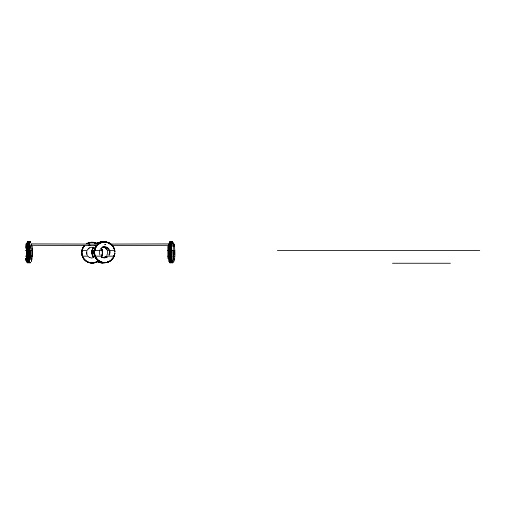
<?xml version="1.0" encoding="UTF-8"?>
<svg xmlns="http://www.w3.org/2000/svg" width="505" height="505" viewBox="0 0 505 505"><rect width="100%" height="100%" fill="white"/><g stroke="black" fill="none" stroke-linecap="round" stroke-linejoin="round"><path stroke-width="0.76" d="M94.77 242.735L94.732 242.728A10.277 10.27 0 0 1 97.225 243.757A10.277 10.27 0 0 0 94.763 242.741L95.174 242.57L94.391 242.476M102.143 242.11L102.464 242.116M94.561 242.665L94.965 242.684M173.6 244.483L173.846 244.376M174.509 254.552L174.484 250.234M173.827 244.483L173.846 244.767M173.846 244.71L173.903 244.395M172.963 255.214L173.43 245.569M30.578 255.221L31.146 245.6M32.067 255.909L32.08 248.239M98.507 244.654L98.709 244.193M25.389 248.22L26.008 243.883M30.552 248.252L30.704 246.522L30.565 246.913M167.868 246.188L167.912 258.453M173 246.49L173.133 245.512M86.759 251.231L86.803 254.097L87.352 255.423M99.485 250.909L99.472 253.756L100.009 255.082M174.086 259.961L174.269 258.573M30.849 245.544L30.54 247.04M31.651 259.98L31.853 258.592M174.029 244.395L174.01 244.66M105.166 244.635L105.008 244.483M168.43 243.991L168.405 244.407M106.883 255.164L107.426 253.832L107.426 250.985M108.846 255.057L109.585 252.304L109.408 250.878M109.351 255.094L110.09 252.342L109.907 250.916M173.657 262.007C175.626 256.565 174.818 250.43 174.307 244.761M173.701 261.192L173.871 260.832M31.253 261.211L31.43 260.851M31.518 261.337L32.434 254.57L32.213 246.188M31.07 244.818L31.297 243.909M94.22 245.26L95.237 245.607L95.83 245.127M172.906 245.954L173.43 245.203M100.028 249.577L100.899 248.441M87.308 249.899L89.322 247.886L92.112 247.166M90.111 245.184L89.751 245.417M31.259 245.203L31.695 244.142M106.018 256.3L103.576 257.72M106.403 256.281L103.961 257.708M88.223 248.782L89.36 247.905M98.361 244.193L96.758 245.493M102.016 247.57L104.737 246.838M106.858 257.064L104.194 257.802M107.363 257.102L104.699 257.84L102.793 257.613M88.93 244.18L89.41 244.098M89.808 245.417L88.861 245.392M104.301 241.908L105.078 241.889L104.459 241.927M172.016 242.122L172.041 242.015A10.403 1.098 89.7 0 0 170.987 253.75A10.403 1.098 89.7 0 0 172.407 262.448M102.824 246.989C105.185 246.389 108.076 247.286 109.37 249.59M110.103 244.085L168.335 243.909M112.457 245.474L168.335 245.31M104.39 242.116L104.87 242.091M102.143 242.129L102.654 242.084M104.39 242.135L104.92 242.148M30.123 242.495L29.902 242.495A10.277 1.079 -89.7 0 0 29.334 242.482M89.417 242.501L90.193 242.488M94.675 242.829L95.009 242.754M94.675 242.943L95.009 242.873M94.675 243.063L95.009 243.044M25.288 250.385L32.459 250.385M81.968 250.385L87.15 250.385M92.08 250.385L102.212 250.385M107.18 250.385L114.755 250.385M167.622 250.385L174.793 250.385M277.384 250.385L479.75 250.385M25.332 256.174L32.358 256.174M82.365 256.174L87.927 256.174M92.611 256.174L101.821 256.174M106.113 256.174L114.18 256.174M167.723 256.174L174.749 256.174M392.499 263.25L450.397 263.25M31.746 243.909L98.639 244.111M30.963 245.31L97.067 245.506M169.996 242.021L169.989 242.009A10.403 1.098 89.7 0 0 168.923 253.762A10.403 1.098 89.7 0 0 170.336 262.455M92.112 258.169L89.322 257.411M102.534 246.894L105.267 247.627L107.268 249.64M89.36 244.098L89.574 244.13M103.563 247.096L104.882 247.646L106.877 249.659M105.021 244.811L105.356 244.376L104.971 244.767M105.583 246.989L106.89 247.538L108.865 249.552M101.991 257.095L103.298 257.651M88.186 256.54L89.366 257.43M173.064 242.962L173.606 243.587M173.505 259.57L173.707 259.987L173 250.941M168.361 260.921L168.563 261.337M31.07 259.595L31.272 260.018L30.66 250.947M173.556 242.779L173.871 243.46M25.919 260.896L25.477 258.289M174.01 244.824L174.206 246.213M173.202 259.261L172.963 257.133M86.57 252.651L86.759 254.078M30.78 259.292L30.552 257.165M25.995 259.961L25.78 258.289M172.161 241.889L171.801 241.889M170.248 241.889L169.888 241.889M104.964 241.882L104.346 241.876M102.717 241.889L102.092 241.889M95.06 242.533L94.498 242.469M30.193 241.889L29.833 241.889M28.28 241.889L27.92 241.889M30.306 262.329A10.277 1.079 -89.7 0 1 29.744 262.335M29.492 261.306A10.277 1.079 -89.7 0 1 29.587 243.511M29.852 242.488A10.277 1.079 -89.7 0 1 30.414 242.482M30.458 262.329A10.277 1.079 -89.7 0 1 29.902 262.335A10.277 1.079 -89.7 0 1 29.385 262.329M29.643 261.306A10.277 1.079 -89.7 0 1 29.738 243.517M30.003 242.488A10.277 1.079 -89.7 0 1 30.565 242.482M30.464 262.455A10.403 1.098 -89.7 0 1 29.132 252.412A10.403 1.098 -89.7 0 1 30.565 242.362M30.313 262.455A10.403 1.098 -89.7 0 1 28.981 252.412A10.403 1.098 -89.7 0 1 30.414 242.356M28.394 262.442A10.403 1.098 -89.7 0 1 27.068 252.405A10.403 1.098 -89.7 0 1 28.501 242.35M28.394 262.322A10.277 1.079 -89.7 0 1 27.832 262.322A10.277 1.079 -89.7 0 1 26.626 256.332A10.277 1.079 -89.7 0 1 27.15 243.498M27.579 261.3A10.277 1.079 -89.7 0 1 27.668 243.505M27.933 242.476A10.277 1.079 -89.7 0 1 28.495 242.476M29.946 262.455A10.403 1.098 -89.7 0 1 28.621 252.412A10.403 1.098 -89.7 0 1 30.047 242.356M29.126 261.306A10.277 1.079 -89.7 0 1 29.221 243.511M29.486 242.482A10.277 1.079 -89.7 0 1 30.047 242.482M29.789 262.329A10.277 1.079 -89.7 0 1 29.233 262.329M28.974 261.306A10.277 1.079 -89.7 0 1 29.069 243.511M29.795 262.455A10.403 1.098 -89.7 0 1 28.469 252.412A10.403 1.098 -89.7 0 1 29.896 242.356M29.309 262.448A10.403 1.098 -89.7 0 1 27.983 253.769A10.403 1.098 -89.7 0 1 29.132 242.002M29.303 262.322A10.277 1.079 -89.7 0 1 28.015 255.069A10.277 1.079 -89.7 0 1 28.848 242.482M28.88 262.322A10.277 1.079 -89.7 0 1 27.592 255.063A10.277 1.079 -89.7 0 1 28.425 242.476M28.88 262.448A10.403 1.098 -89.7 0 1 27.554 253.762A10.403 1.098 -89.7 0 1 28.703 241.996M28.242 262.322A10.277 1.079 -89.7 0 1 27.68 262.322A10.277 1.079 -89.7 0 1 26.475 256.332A10.277 1.079 -89.7 0 1 26.999 243.498M27.428 261.3A10.277 1.079 -89.7 0 1 27.516 243.505M27.781 242.476A10.277 1.079 -89.7 0 1 28.343 242.476M28.242 262.442A10.403 1.098 -89.7 0 1 26.916 252.405A10.403 1.098 -89.7 0 1 28.349 242.35M27.882 262.442A10.403 1.098 -89.7 0 1 26.55 252.399A10.403 1.098 -89.7 0 1 27.983 242.343M27.724 262.442A10.403 1.098 -89.7 0 1 26.399 252.399A10.403 1.098 -89.7 0 1 27.832 242.343M27.421 242.476A10.277 1.079 -89.7 0 1 27.977 242.469M27.27 242.469A10.277 1.079 -89.7 0 1 27.825 242.469M170.336 262.335A10.277 1.079 89.7 0 1 169.775 262.329M169.51 261.306A10.277 1.079 89.7 0 1 168.923 251.061A10.277 1.079 89.7 0 1 169.674 242.482M170.185 262.335A10.277 1.079 89.7 0 1 169.623 262.329M169.358 261.306A10.277 1.079 89.7 0 1 168.771 251.061A10.277 1.079 89.7 0 1 169.522 242.482M170.185 262.461A10.403 1.098 89.7 0 1 168.771 253.762A10.403 1.098 89.7 0 1 169.794 242.009M171.34 262.455A10.403 1.098 89.7 0 1 169.926 253.756A10.403 1.098 89.7 0 1 170.949 242.002M170.854 262.455A10.403 1.098 89.7 0 1 169.44 253.756A10.403 1.098 89.7 0 1 170.463 242.002M170.703 262.455A10.403 1.098 89.7 0 1 169.289 253.756A10.403 1.098 89.7 0 1 170.311 242.002M170.696 262.329A10.277 1.079 89.7 0 1 170.141 262.329M169.869 261.3A10.277 1.079 89.7 0 1 169.289 251.061A10.277 1.079 89.7 0 1 170.034 242.482M170.854 262.329A10.277 1.079 89.7 0 1 170.292 262.329M170.027 261.3A10.277 1.079 89.7 0 1 169.44 251.061A10.277 1.079 89.7 0 1 170.185 242.482M172.255 262.448A10.403 1.098 89.7 0 1 170.835 253.75A10.403 1.098 89.7 0 1 171.864 241.996M172.249 262.322A10.277 1.079 89.7 0 1 171.687 262.322M171.422 261.293A10.277 1.079 89.7 0 1 170.835 251.054A10.277 1.079 89.7 0 1 171.586 242.476M171.34 262.329A10.277 1.079 89.7 0 1 170.027 256.332A10.277 1.079 89.7 0 1 170.419 243.505M170.671 242.476A10.277 1.079 89.7 0 1 170.955 242.129M171.763 262.322A10.277 1.079 89.7 0 1 170.45 256.325A10.277 1.079 89.7 0 1 170.841 243.498M171.1 242.476A10.277 1.079 89.7 0 1 171.378 242.129M171.769 262.448A10.403 1.098 89.7 0 1 170.349 253.756A10.403 1.098 89.7 0 1 171.378 241.996M172.401 262.322A10.277 1.079 89.7 0 1 171.839 262.322M171.574 261.293A10.277 1.079 89.7 0 1 170.987 251.054A10.277 1.079 89.7 0 1 171.738 242.476M172.767 262.442A10.403 1.098 89.7 0 1 171.353 253.75A10.403 1.098 89.7 0 1 172.382 241.996M172.767 262.322A10.277 1.079 89.7 0 1 172.205 262.316M171.94 261.287A10.277 1.079 89.7 0 1 171.353 251.048A10.277 1.079 89.7 0 1 172.104 242.469M172.918 262.322A10.277 1.079 89.7 0 1 172.357 262.316M172.091 261.287A10.277 1.079 89.7 0 1 171.504 251.048A10.277 1.079 89.7 0 1 172.255 242.469M172.925 262.442A10.403 1.098 89.7 0 1 171.504 253.75A10.403 1.098 89.7 0 1 172.533 241.99M104.933 262.329A10.277 10.188 87.6 0 1 99.655 262.329M99.018 262.139A10.277 10.188 87.6 0 1 97.194 261.306M93.147 256.957A10.277 10.188 87.6 0 1 92.44 255.069A10.277 10.188 87.6 0 0 93.21 256.957M93.135 247.867A10.277 10.188 87.6 0 0 92.175 253.75A10.403 10.321 87.6 0 1 93.135 247.803M101.606 242.154A10.277 10.188 87.6 0 0 97.175 243.511A10.277 10.188 87.6 0 1 101 242.217M104.844 262.329A10.277 10.188 87.6 0 1 99.567 262.335M98.936 262.139A10.277 10.188 87.6 0 1 97.111 261.306M93.065 256.963A10.277 10.188 87.6 0 1 92.352 255.075A10.403 10.321 87.6 0 0 93.349 257.613M92.093 253.756A10.277 10.188 87.6 0 1 93.053 247.867M97.093 243.517A10.277 10.188 87.6 0 1 101.518 242.16M104.876 262.455A10.403 10.321 87.6 0 1 97.048 261.42M93.267 257.613A10.403 10.321 87.6 0 1 92.232 255.107M92.08 254.444A10.403 10.321 87.6 0 1 93.255 247.21M97.023 243.404A10.403 10.321 87.6 0 1 103.531 242.097M104.964 262.455A10.403 10.321 87.6 0 1 99.624 262.455M98.98 262.259A10.403 10.321 87.6 0 1 97.13 261.42M92.162 254.444A10.403 10.321 87.6 0 1 93.337 247.21M97.111 243.397A10.403 10.321 87.6 0 1 103.613 242.091M105.16 262.442A10.403 10.321 87.6 0 1 99.82 262.448M99.176 262.253A10.403 10.321 87.6 0 1 97.326 261.407M93.229 257.007A10.403 10.321 87.6 0 1 92.51 255.094M93.217 247.797A10.403 10.321 87.6 0 0 92.51 249.71A10.277 10.188 87.6 0 1 93.198 247.86M97.307 243.391A10.403 10.321 87.6 0 1 103.815 242.084M105.109 262.322A10.277 10.188 87.6 0 1 99.832 262.322M99.195 262.127A10.277 10.188 87.6 0 1 97.37 261.3M97.351 243.505A10.277 10.188 87.6 0 1 101.114 242.211M105.078 262.448A10.403 10.321 87.6 0 1 99.737 262.448M99.094 262.253A10.403 10.321 87.6 0 1 97.244 261.413M93.147 257.007A10.403 10.321 87.6 0 1 92.434 255.101M97.225 243.397A10.403 10.321 87.6 0 1 103.733 242.084M104.989 262.322A10.277 10.188 87.6 0 1 99.719 262.329M99.081 262.133A10.277 10.188 87.6 0 1 97.257 261.3M106.978 242.387A10.277 10.132 -85.8 0 1 108.84 243.101M109.421 243.416A10.277 10.132 -85.8 0 1 110.519 244.167M109.358 261.211A10.277 10.132 -85.8 0 1 107.546 262.044M106.271 262.385A10.277 10.132 -85.8 0 1 102.313 262.379M101.669 262.228A10.277 10.132 -85.8 0 1 96.726 245.525M98.185 244.149A10.277 10.132 -85.8 0 1 104.358 242.034M106.871 242.381A10.277 10.132 -85.8 0 1 108.727 243.094M109.307 243.41A10.277 10.132 -85.8 0 1 110.406 244.161M108.67 261.521A10.277 10.132 -85.8 0 1 107.432 262.032M106.157 262.379A10.277 10.132 -85.8 0 1 102.199 262.373M101.555 262.221A10.277 10.132 -85.8 0 1 96.619 245.512M98.071 244.142A10.277 10.132 -85.8 0 1 104.245 242.028M97.995 244.041A10.403 10.258 -85.8 0 1 108.783 242.981M109.37 243.296A10.403 10.258 -85.8 0 1 110.488 244.054M112.729 258.087A10.403 10.258 -85.8 0 1 111.441 259.665M109.314 261.319A10.403 10.258 -85.8 0 1 107.477 262.158M106.833 262.354A10.403 10.258 -85.8 0 1 96.524 245.43M98.103 244.048A10.403 10.258 -85.8 0 1 108.897 242.987M109.484 243.309A10.403 10.258 -85.8 0 1 110.595 244.066M112.836 258.099A10.403 10.258 -85.8 0 1 111.554 259.671M109.421 261.325A10.403 10.258 -85.8 0 1 107.584 262.164M106.946 262.36A10.403 10.258 -85.8 0 1 96.632 245.436M98.185 244.054A10.403 10.258 -85.8 0 1 108.973 242.993M109.566 243.315A10.403 10.258 -85.8 0 1 111.681 244.969M113.309 247.128A10.403 10.258 -85.8 0 1 114.13 248.984M114.471 250.297A10.403 10.258 -85.8 0 1 114.648 251.654M114.458 254.362A10.403 10.258 -85.8 0 0 114.641 253.005A10.277 10.132 -85.8 0 1 113.341 257.474M114.307 255.019A10.403 10.258 -85.8 0 1 113.271 257.525M112.918 258.106A10.403 10.258 -85.8 0 1 111.637 259.677M109.503 261.331A10.403 10.258 -85.8 0 1 97.175 244.95M114.307 249.003A10.403 10.258 -85.8 0 0 97.844 244.496A10.403 10.258 -85.8 0 0 100.015 261.653A10.403 10.258 -85.8 0 0 114.818 253.018A10.277 10.132 -85.8 0 1 113.423 257.481M114.818 251.667A10.403 10.258 -85.8 0 0 114.502 249.647A10.277 10.132 -85.8 0 1 114.78 251.679M107.237 242.406A10.277 10.132 -85.8 0 1 114.187 249.041M114.376 249.685A10.277 10.132 -85.8 0 1 114.692 251.673M111.719 259.602A10.277 10.132 -85.8 0 1 107.167 262.253M106.53 262.404A10.277 10.132 -85.8 0 1 94.492 253.321A10.277 10.132 -85.8 0 1 104.617 242.053M107.06 242.394A10.277 10.132 -85.8 0 1 108.916 243.107M109.503 243.423A10.277 10.132 -85.8 0 1 110.601 244.174M109.44 261.218A10.277 10.132 -85.8 0 1 107.628 262.051M106.353 262.392A10.277 10.132 -85.8 0 1 94.795 255.599M94.605 254.962A10.277 10.132 -85.8 0 1 96.809 245.531M98.26 244.155A10.277 10.132 -85.8 0 1 104.44 242.04M114.875 253.024A10.403 10.258 -85.8 0 1 99.289 261.218A10.403 10.258 -85.8 0 1 99.346 243.429A10.403 10.258 -85.8 0 1 114.881 251.667M95.565 256.868A10.277 10.132 -85.8 0 1 100.817 242.836A10.277 10.132 -85.8 0 1 114.275 249.047M112.684 258.598A10.277 10.132 -85.8 0 1 107.256 262.259M106.612 262.411A10.277 10.132 -85.8 0 1 102.654 262.404M102.01 262.253A10.277 10.132 -85.8 0 1 95.874 257.455M98.355 260.807A10.277 10.27 0 0 1 82.17 255.322M82.018 254.671A10.277 10.27 0 0 1 82.018 250.657M82.17 250.007A10.277 10.27 0 0 1 84.367 245.884A10.277 10.27 0 0 0 82.182 250.013M89.429 242.735A10.277 10.27 0 0 0 86.955 243.763A10.277 10.27 0 0 1 89.442 242.747M94.094 242.583A10.277 10.27 0 0 0 90.079 242.583A10.277 10.27 0 0 1 94.107 242.589M101.398 248.037A10.403 10.403 0 0 1 101.404 257.247A10.403 10.403 0 0 0 101.429 248.05M98.412 260.896A10.403 10.403 0 0 1 84.253 259.513A10.403 10.403 0 0 1 84.714 245.297A10.403 10.403 0 0 0 84.285 259.526A10.403 10.403 0 0 0 98.437 260.908M98.368 260.814A10.277 10.27 0 0 1 82.031 250.663M28.368 241.895L27.838 241.895L28.368 241.92M30.281 241.895L29.744 241.895L30.281 241.92M102.824 241.895L101.978 241.895L102.824 241.92M170.336 241.895L169.8 241.895L170.336 241.92M172.249 241.895L171.713 241.895L172.249 241.92M101.309 257.197A10.277 10.27 0 0 0 101.303 248.107A10.277 10.27 0 0 1 101.322 257.209M97.269 243.637A10.403 10.403 0 0 0 86.866 243.644A10.403 10.403 0 0 1 97.295 243.65"/></g></svg>
